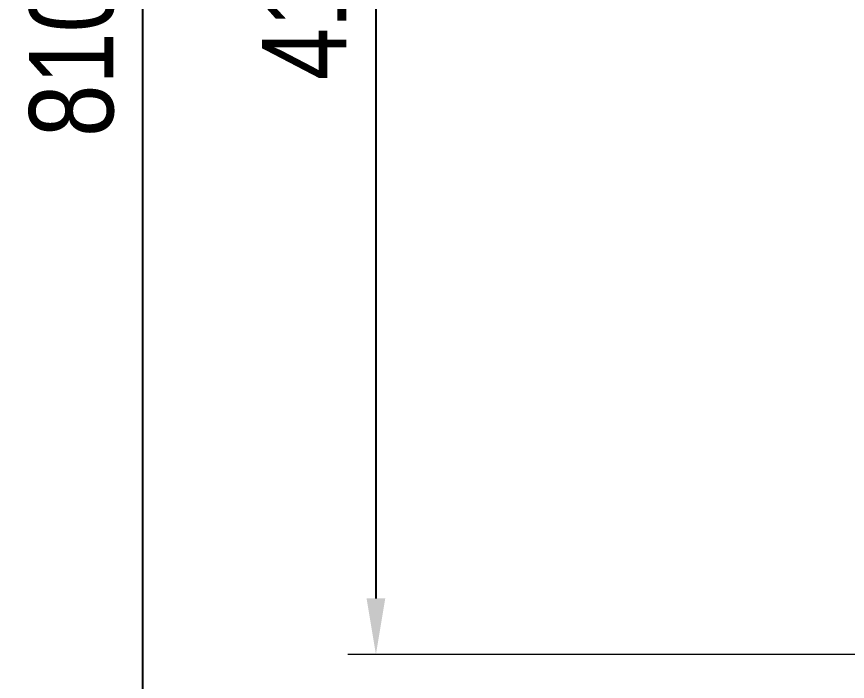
# Model space of a CAD drawing. Header units: millimetres. Extents: x -5909 to 4594, y -5663 to 3899.
# Drawn here: x -5909 to -2949, y -2188 to 181 of the extents above; entities that cross this region are included whole.
import ezdxf

# ---------------------------------------------------------------- set-up
doc = ezdxf.new("R2010")
doc.units = ezdxf.units.MM
doc.layers.add('DIKOM_РАЗМЕР_ЗОНА', color=7, linetype='Continuous')
doc.layers.add('DIKOM_РАЗМЕР_ОБЪЕКТА', color=7, linetype='Continuous')
doc.styles.add('style1', font='arial.ttf', dxfattribs={"width": 0.8})
doc.dimstyles.new('1-50', dxfattribs={"dimtxt": 300, "dimasz": 200, "dimexe": 100, "dimexo": 0, "dimgap": 100, "dimtad": 1, "dimdec": 0, "dimtxsty": 'style1', "dimcen": 0, "dimclrd": 7, "dimclre": 7, "dimadec": 1, "dimazin": 2, "dimtfac": 1, "dimtdec": 0, "dimtmove": 0, "dimatfit": 3, "dimfxl": 0, "dimlwd": 25, "dimlwe": 18, "dimarcsym": 0})

# ---------------------------------------------------------------- blocks, each defined once
blk = doc.blocks.new('*D10')
at = {"layer": 'Defpoints', "color": 0, "transparency": 16777216}
for p in [(-1401.9, 2033.3), (-4629.1, -2092), (-1925.6, -2092)]:
    blk.add_point(p, dxfattribs=at)
at = {"layer": 'DIKOM_РАЗМЕР_ОБЪЕКТА', "color": 7, "lineweight": 18, "transparency": 16777216}
for p, q in [((-1401.9, 2033.3), (-4729.1, 2033.3)), ((-1925.6, -2092), (-4729.1, -2092))]:
    blk.add_line(p, q, dxfattribs=at)
at = {"layer": 'DIKOM_РАЗМЕР_ОБЪЕКТА', "color": 7, "lineweight": 25, "transparency": 16777216}
blk.add_line((-4629.1, 1833.3), (-4629.1, -1892), dxfattribs=at)
at = {"layer": 'DIKOM_РАЗМЕР_ОБЪЕКТА', "color": 7, "transparency": 16777216}
for points in [[(-4662.4, 1833.3), (-4595.7, 1833.3), (-4629.1, 2033.3)], [(-4662.4, -1892), (-4595.7, -1892), (-4629.1, -2092)]]:
    blk.add_solid(points, dxfattribs=at)
at = {"layer": 'DIKOM_РАЗМЕР_ОБЪЕКТА', "color": 0, "transparency": 16777216, "insert": (-4882.2, 327.8), "char_height": 300, "attachment_point": 5, "rotation": 90, "style": 'style1'}
blk.add_mtext('4100', dxfattribs=at)
blk = doc.blocks.new('*D11')
at = {"layer": 'Defpoints', "color": 0, "transparency": 16777216}
for p in [(-5459, 3899.3), (-1035.9, 3899.3), (-1992.5, -4208.1)]:
    blk.add_point(p, dxfattribs=at)
at = {"layer": 'DIKOM_РАЗМЕР_ЗОНА', "color": 7, "lineweight": 18, "transparency": 16777216}
for p, q in [((-1035.9, 3899.3), (-5559, 3899.3)), ((-1992.5, -4208.1), (-5559, -4208.1))]:
    blk.add_line(p, q, dxfattribs=at)
at = {"layer": 'DIKOM_РАЗМЕР_ЗОНА', "color": 7, "lineweight": 25, "transparency": 16777216}
blk.add_line((-5459, -4008.1), (-5459, 3699.3), dxfattribs=at)
at = {"layer": 'DIKOM_РАЗМЕР_ЗОНА', "color": 7, "transparency": 16777216}
for points in [[(-5492.3, 3699.3), (-5425.7, 3699.3), (-5459, 3899.3)], [(-5492.3, -4008.1), (-5425.7, -4008.1), (-5459, -4208.1)]]:
    blk.add_solid(points, dxfattribs=at)
at = {"layer": 'DIKOM_РАЗМЕР_ЗОНА', "color": 0, "transparency": 16777216, "insert": (-5712.2, 125.3), "char_height": 300, "attachment_point": 5, "rotation": 90, "style": 'style1'}
blk.add_mtext('8100', dxfattribs=at)
blk = doc.blocks.new('*D12')
at = {"layer": 'Defpoints', "color": 0, "transparency": 16777216}
for p in [(4593.8, -856.6), (-4378.2, -2408.1), (-4378.2, -5563.2)]:
    blk.add_point(p, dxfattribs=at)
at = {"layer": 'DIKOM_РАЗМЕР_ЗОНА', "color": 7, "lineweight": 18, "transparency": 16777216}
for p, q in [((4593.8, -856.6), (4593.8, -5663.2)), ((-4378.2, -2408.1), (-4378.2, -5663.2))]:
    blk.add_line(p, q, dxfattribs=at)
at = {"layer": 'DIKOM_РАЗМЕР_ЗОНА', "color": 7, "lineweight": 25, "transparency": 16777216}
blk.add_line((4393.8, -5563.2), (-4178.2, -5563.2), dxfattribs=at)
at = {"layer": 'DIKOM_РАЗМЕР_ЗОНА', "color": 7, "transparency": 16777216}
for points in [[(-4178.2, -5529.9), (-4178.2, -5596.5), (-4378.2, -5563.2)], [(4393.8, -5529.9), (4393.8, -5596.5), (4593.8, -5563.2)]]:
    blk.add_solid(points, dxfattribs=at)
at = {"layer": 'DIKOM_РАЗМЕР_ЗОНА', "color": 0, "transparency": 16777216, "insert": (107.8, -5310), "char_height": 300, "attachment_point": 5, "style": 'style1'}
blk.add_mtext('9000', dxfattribs=at)

msp = doc.modelspace()

# ---------------------------------------------------------------- dimensions: what is measured, and where the dimension line sits
at = {"layer": 'DIKOM_РАЗМЕР_ЗОНА'}
dim = msp.add_linear_dim(base=(-5459, 3899.3), p1=(-1992.5, -4208.1), p2=(-1035.9, 3899.3), angle=90, text='8100', dimstyle='1-50', dxfattribs=at)
dim.commit()
dim.dimension.update_dxf_attribs({"geometry": '*D11', "text_midpoint": (-5459, 125.3), "dimtype": 160})
dim = msp.add_linear_dim(base=(-4378.2, -5563.2), p1=(4593.8, -856.6), p2=(-4378.2, -2408.1), text='9000', dimstyle='1-50', dxfattribs=at)
dim.commit()
dim.dimension.update_dxf_attribs({"geometry": '*D12', "text_midpoint": (107.8, -5563.2), "dimtype": 160})
at = {"layer": 'DIKOM_РАЗМЕР_ОБЪЕКТА'}
dim = msp.add_linear_dim(base=(-4629.1, -2092), p1=(-1401.9, 2033.3), p2=(-1925.6, -2092), angle=90, text='4100', dimstyle='1-50', dxfattribs=at)
dim.commit()
dim.dimension.update_dxf_attribs({"geometry": '*D10', "text_midpoint": (-4629.1, 327.8), "dimtype": 160})

doc.saveas('drawing.dxf')
